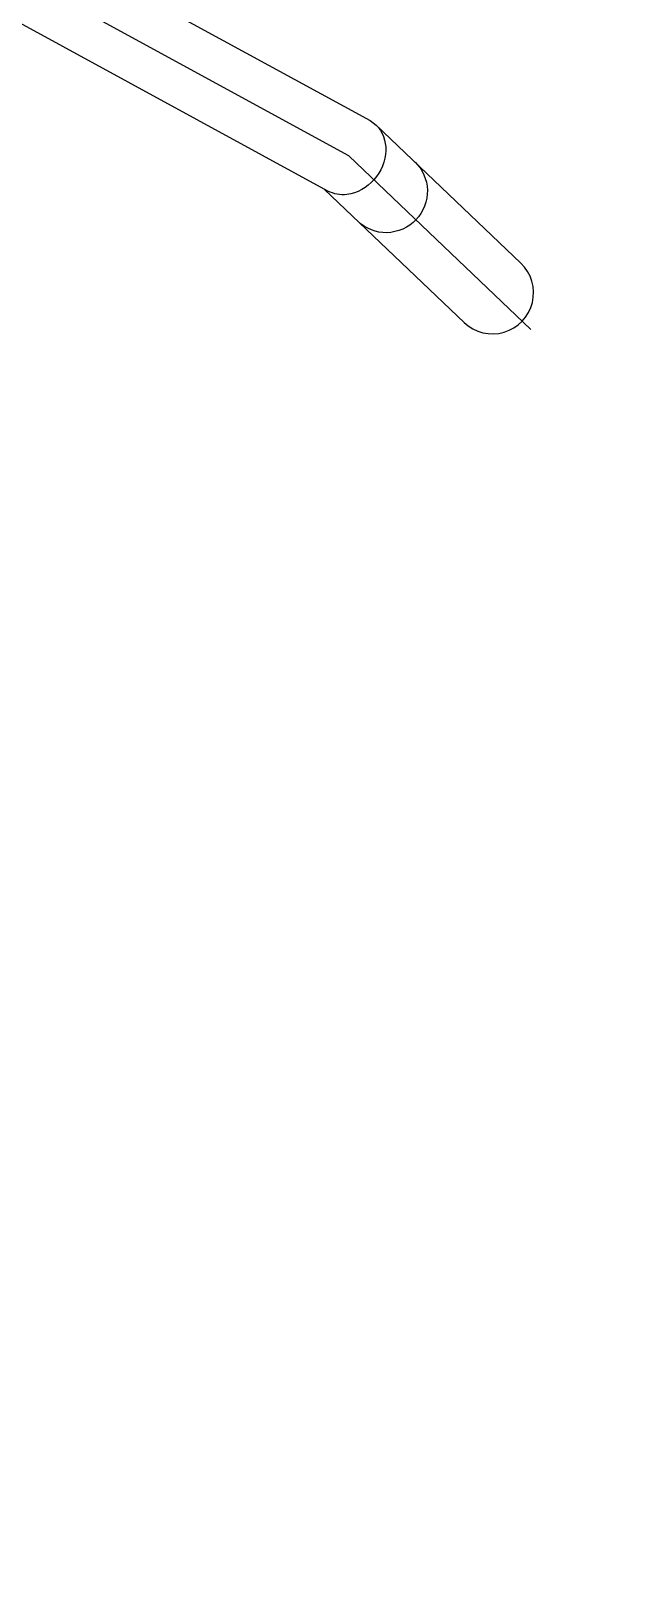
# Model space of a CAD drawing. Header units: millimetres. Extents: x 1145859089 to 1147511753, y -1047484727 to -1047247487.
# Drawn here: x 1146331446 to 1146331693, y -1047437259 to -1047436620 of the extents above; entities that cross this region are included whole.
import ezdxf
from ezdxf.xclip import XClip

# ---------------------------------------------------------------- set-up
doc = ezdxf.new("R2010")
doc.units = ezdxf.units.MM
doc.header["$LTSCALE"] = 100
doc.header["$MEASUREMENT"] = 0
doc.header["$XCLIPFRAME"] = 2
doc.linetypes.add('CENTERX2', pattern=[4, 2.5, -0.5, 0.5, -0.5])
doc.linetypes.add('단지배치도$0$CENTER', pattern=[31, 30, -0.5, 0, -0.5])
doc.layers.get('0').update_dxf_attribs({"linetype": 'CONTINUOUS'})
for name, color, linetype in [('L-지중매입', 3, 'CENTERX2'), ('XREF', 135, 'CONTINUOUS'), ('단지배치도$0$W240910', 135, 'CONTINUOUS')]:
    doc.layers.add(name, color=color, linetype=linetype)

# ---------------------------------------------------------------- blocks, each defined once
blk = doc.blocks.new('단지배치도$0$zw$9902')
at = {"layer": '단지배치도$0$W240910', "linetype": 'ByBlock', "ltscale": 20}
for p, q in [((62594.31, -65114.16), (62913.12, -65288.24)), ((62895.65, -65317.44), (62578, -65144)), ((62913.12, -65288.24), (62915.62, -65290.07)), ((62975.49, -65347.15), (62915.62, -65290.07)), ((62952.03, -65371.76), (62894.26, -65316.68))]:
    blk.add_line(p, q, dxfattribs=at)
at = {"layer": '단지배치도$0$W240910', "linetype": '단지배치도$0$CENTER'}
for p, q in [((62904.37, -65302.83), (62586.15, -65129.08)), ((62979.68, -65374.63), (62904.37, -65302.83))]:
    blk.add_line(p, q, dxfattribs=at)
at = {"layer": '단지배치도$0$W240910'}
for radius in [11431.38, 11931.38]:
    blk.add_arc((57394.29, -57699.4), radius, 251.62775, 321.418131, dxfattribs=at)
at = {"layer": '단지배치도$0$W240910', "linetype": 'ByBlock', "ltscale": 20}
blk.add_arc((62963.76, -65359.45), 17, 226.3647, 46.3647, dxfattribs=at)
for points in [[(62915.62, -65290.07), (62918.35, -65292.62), (62919.69, -65296.8), (62919.63, -65300.54)], [(62919.63, -65300.54), (62919.56, -65304.91), (62917.58, -65309.4), (62914.7, -65312.68)]]:
    blk.add_open_spline(points, degree=3, dxfattribs=at)
for points, knots in [([(62931.71, -65305.41), (62934.76, -65308.31), (62938.74, -65317.09), (62935.13, -65326.08), (62932.1, -65329.27)], [0, 0, 0, 0, 12.628093, 25.824969, 25.824969, 25.824969, 25.824969]), ([(62914.7, -65312.68), (62911.88, -65315.87), (62905.29, -65319.96), (62898.03, -65318.61), (62895.68, -65317.39)], [0, 0, 0, 0, 12.781271, 20.745186, 20.745186, 20.745186, 20.745186]), ([(62932.1, -65329.27), (62929.06, -65332.45), (62920.26, -65336.48), (62911.3, -65332.92), (62908.25, -65330.02)], [0, 0, 0, 0, 13.196875, 25.824969, 25.824969, 25.824969, 25.824969])]:
    blk.add_open_spline(points, degree=3, knots=knots, dxfattribs=at)
blk = doc.blocks.new('단지배치도')
blk.add_blockref('단지배치도$0$zw$9902', (141034.19, 142437.16))

msp = doc.modelspace()

# ---------------------------------------------------------------- linework, layer by layer
at = {"layer": 'L-지중매입', "ltscale": 2}
msp.add_arc((1146292364.149594, -1047402174.186541, 0), 45716.750817, 303.4822833292, 333.0437788935, dxfattribs=at)

# ---------------------------------------------------------------- block references
at = {"layer": 'XREF'}
ref = msp.add_blockref('단지배치도', (1146127639.433663, -1047513806.462535), dxfattribs=at)
XClip(ref).set_block_clipping_path([(72982.4064819524, 34919.7593965298), (360382.4067475507, 255319.7593436697)])

doc.saveas('drawing.dxf')
